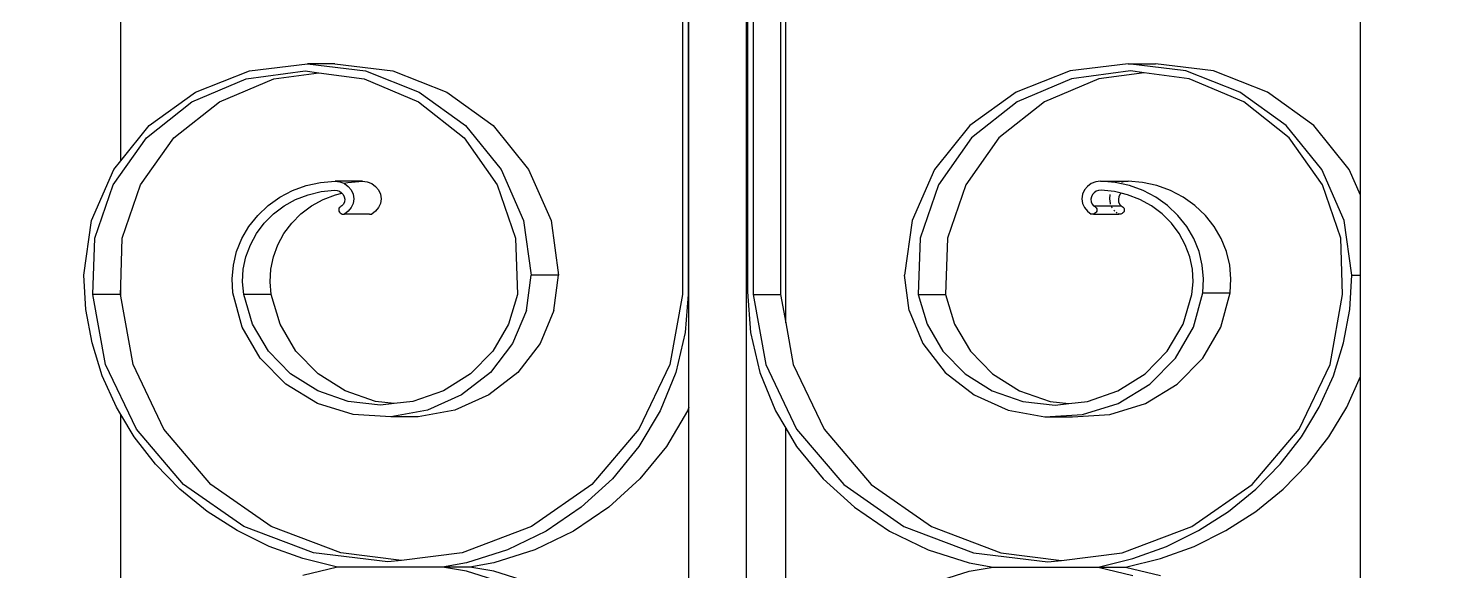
# Model space of a CAD drawing. Header units: millimetres. Extents: x 173236 to 801264, y -94969 to 615039.
# Drawn here: x 549455.5 to 549722.2, y -2377.7 to -2275.9 of the extents above; entities that cross this region are included whole.
import ezdxf

# ---------------------------------------------------------------- set-up
doc = ezdxf.new("R2010")
doc.units = ezdxf.units.MM
doc.header["$MEASUREMENT"] = 0
doc.header["$PDMODE"] = 2
for name, color, linetype in [('VOX-A-ANNO-DIMS', 160, 'Continuous'), ('VOX-A-STAIRS-STEPS', 140, 'Continuous'), ('VOX-A-WALL-PATT', 233, 'Continuous')]:
    doc.layers.add(name, color=color, linetype=linetype)
doc.styles.add('1.5 mm Rotis Annotative', font='', dxfattribs={"height": 1.5})
doc.styles.get('1.5 mm Rotis Annotative').set_extended_font_data('Rotis Sans Serif')
doc.dimstyles.new('1.5 mm Rotis Annotative', dxfattribs={"dimtxt": 1.5, "dimasz": 1, "dimexe": 1.5, "dimexo": 0, "dimgap": 1, "dimtad": 1, "dimdec": 0, "dimrnd": 5, "dimzin": 0, "dimdsep": 46, "dimtxsty": '1.5 mm Rotis Annotative', "dimblk": 'ARCHTICK', "dimcen": 0.09, "dimdle": 1, "dimadec": 0, "dimazin": 0, "dimtfac": 1, "dimtdec": 0, "dimtofl": 0, "dimtmove": 1, "dimatfit": 3, "dimfxl": 2, "dimfxlon": 1, "dimtolj": 1, "dimtzin": 0, "dimarcsym": 0})

# ---------------------------------------------------------------- blocks, each defined once
blk = doc.blocks.new('SS')
at = {"layer": 'VOX-A-WALL-PATT'}
for p, q in [((292772.59, -1090.66), (292772.59, -660.91)), ((292884.96, -1604.9), (292884.96, -726.23)), ((292999.47, -1084.4), (292999.47, -801.28)), ((292877.78, -1114.03), (292877.78, -1014.19)), ((292878.72, -1020.91), (292878.72, -1108.85)), ((292883.74, -1020.91), (292883.74, -1108.85)), ((292884.8, -1020.91), (292884.8, -1108.33)), ((292895.48, -1108.33), (292895.48, -1020.91)), ((292895.61, -1020.91), (292895.61, -1108.33)), ((292896.67, -1020.91), (292896.67, -1108.85)), ((292799.5, -1067.92), (292810.1, -1066.6)), ((292804.53, -1067.92), (292815.12, -1066.6)), ((292815.12, -1066.6), (292810.1, -1066.6)), ((292815.12, -1066.6), (292825.71, -1067.92)), ((292960.27, -1066.6), (292949.68, -1067.92)), ((292965.29, -1066.6), (292954.7, -1067.92)), ((292960.27, -1066.6), (292965.29, -1066.6)), ((292975.89, -1067.92), (292965.29, -1066.6)), ((292789.63, -1071.79), (292799.5, -1067.92)), ((292793.97, -1073.56), (292803.92, -1069.36)), ((292794.65, -1071.79), (292804.53, -1067.92)), ((292803.92, -1069.36), (292812.19, -1068.25)), ((292812.19, -1068.25), (292814.7, -1067.92)), ((292812.19, -1068.25), (292820.47, -1069.36)), ((292814.7, -1067.92), (292825.49, -1069.36)), ((292820.47, -1069.36), (292830.41, -1073.56)), ((292825.49, -1069.36), (292835.43, -1073.56)), ((292825.71, -1067.92), (292835.59, -1071.79)), ((292949.68, -1067.92), (292939.8, -1071.79)), ((292954.7, -1067.92), (292944.83, -1071.79)), ((292954.93, -1069.36), (292944.98, -1073.56)), ((292963.2, -1068.25), (292954.93, -1069.36)), ((292965.71, -1067.92), (292963.2, -1068.25)), ((292971.48, -1069.36), (292963.2, -1068.25)), ((292976.5, -1069.36), (292965.71, -1067.92)), ((292981.42, -1073.56), (292971.48, -1069.36)), ((292985.76, -1071.79), (292975.89, -1067.92)), ((292986.44, -1073.56), (292976.5, -1069.36)), ((292781.15, -1077.94), (292789.63, -1071.79)), ((292786.18, -1077.94), (292794.65, -1071.79)), ((292835.59, -1071.79), (292844.06, -1077.94)), ((292939.8, -1071.79), (292931.33, -1077.94)), ((292944.83, -1071.79), (292936.35, -1077.94)), ((292994.24, -1077.94), (292985.76, -1071.79)), ((292785.63, -1080.19), (292793.97, -1073.56)), ((292830.41, -1073.56), (292838.75, -1080.19)), ((292835.43, -1073.56), (292843.77, -1080.19)), ((292944.98, -1073.56), (292936.64, -1080.19)), ((292989.76, -1080.19), (292981.42, -1073.56)), ((292994.78, -1080.19), (292986.44, -1073.56)), ((292774.65, -1085.97), (292781.15, -1077.94)), ((292779.67, -1085.97), (292786.18, -1077.94)), ((292844.06, -1077.94), (292850.57, -1085.97)), ((292931.33, -1077.94), (292924.82, -1085.97)), ((292936.35, -1077.94), (292929.84, -1085.97)), ((292999.47, -1084.4), (292994.24, -1077.94)), ((292779.56, -1088.74), (292785.63, -1080.19)), ((292838.75, -1080.19), (292844.82, -1088.74)), ((292843.77, -1080.19), (292849.84, -1088.74)), ((292936.64, -1080.19), (292930.57, -1088.74)), ((292995.83, -1088.74), (292989.76, -1080.19)), ((293000.85, -1088.74), (292994.78, -1080.19)), ((293000.74, -1085.97), (292999.47, -1084.4)), ((292772.59, -1090.66), (292774.65, -1085.97)), ((292775.58, -1095.31), (292779.67, -1085.97)), ((292809.86, -1088.9), (292812.47, -1088.33)), ((292812.47, -1088.33), (292815.14, -1088.1)), ((292814.89, -1088.9), (292817.5, -1088.33)), ((292820.16, -1088.1), (292815.14, -1088.1)), ((292815.14, -1088.1), (292816.02, -1088.21)), ((292816.02, -1088.21), (292816.32, -1088.33)), ((292817.5, -1088.33), (292820.16, -1088.1)), ((292820.16, -1088.1), (292821.05, -1088.21)), ((292821.05, -1088.21), (292821.87, -1088.53)), ((292821.87, -1088.53), (292822.57, -1089.05)), ((292850.57, -1085.97), (292854.66, -1095.31)), ((292924.82, -1085.97), (292920.73, -1095.31)), ((292929.84, -1085.97), (292925.75, -1095.31)), ((292953.53, -1088.53), (292952.82, -1089.05)), ((292954.35, -1088.21), (292953.53, -1088.53)), ((292955.23, -1088.1), (292954.35, -1088.21)), ((292955.23, -1088.1), (292960.25, -1088.1)), ((292957.9, -1088.33), (292955.23, -1088.1)), ((292958.55, -1088.53), (292957.84, -1089.05)), ((292958.65, -1088.49), (292957.9, -1088.33)), ((292958.65, -1088.49), (292958.55, -1088.53)), ((292959.37, -1088.21), (292958.65, -1088.49)), ((292960.25, -1088.1), (292959.37, -1088.21)), ((292962.92, -1088.33), (292960.25, -1088.1)), ((292965.53, -1088.9), (292962.92, -1088.33)), ((293004.83, -1095.31), (293000.74, -1085.97)), ((292772.59, -1105.33), (292772.59, -1090.66)), ((292776.22, -1098.55), (292779.56, -1088.74)), ((292802.89, -1092.58), (292805.02, -1091.05)), ((292805.02, -1091.05), (292807.36, -1089.81)), ((292807.36, -1089.81), (292809.86, -1088.9)), ((292807.91, -1092.58), (292810.04, -1091.05)), ((292810.04, -1091.05), (292812.39, -1089.81)), ((292812.39, -1089.81), (292814.89, -1088.9)), ((292812.95, -1091.45), (292815.23, -1090.57)), ((292815.23, -1090.57), (292816.4, -1090.29)), ((292816.4, -1090.29), (292817.61, -1090)), ((292816.4, -1090.29), (292816.63, -1090.56)), ((292816.63, -1090.56), (292816.83, -1090.97)), ((292816.83, -1090.97), (292816.9, -1091.41)), ((292817.61, -1090), (292820.05, -1089.74)), ((292818.44, -1090.56), (292818.55, -1091.32)), ((292820.05, -1089.74), (292820.53, -1089.79)), ((292820.53, -1089.79), (292820.97, -1089.95)), ((292820.97, -1089.95), (292821.35, -1090.21)), ((292821.35, -1090.21), (292821.65, -1090.56)), ((292821.65, -1090.56), (292821.85, -1090.97)), ((292821.85, -1090.97), (292821.92, -1091.41)), ((292822.57, -1089.05), (292823.11, -1089.71)), ((292823.11, -1089.71), (292823.45, -1090.49)), ((292823.45, -1090.49), (292823.57, -1091.32)), ((292844.82, -1088.74), (292848.17, -1098.55)), ((292849.84, -1088.74), (292853.19, -1098.55)), ((292930.57, -1088.74), (292927.23, -1098.55)), ((292951.94, -1090.49), (292951.82, -1091.32)), ((292952.28, -1089.71), (292951.94, -1090.49)), ((292952.82, -1089.05), (292952.28, -1089.71)), ((292956.96, -1090.49), (292956.84, -1091.32)), ((292957.3, -1089.71), (292956.96, -1090.49)), ((292957.84, -1089.05), (292957.3, -1089.71)), ((292958.57, -1090.97), (292958.49, -1091.41)), ((292958.76, -1090.56), (292958.57, -1090.97)), ((292958.99, -1090.29), (292958.76, -1090.56)), ((292959.06, -1090.21), (292958.99, -1090.29)), ((292960.17, -1090.57), (292958.99, -1090.29)), ((292959.44, -1089.95), (292959.06, -1090.21)), ((292959.89, -1089.79), (292959.44, -1089.95)), ((292960.36, -1089.74), (292959.89, -1089.79)), ((292962.44, -1091.45), (292960.17, -1090.57)), ((292962.8, -1090), (292960.36, -1089.74)), ((292965.19, -1090.57), (292962.8, -1090)), ((292967.46, -1091.45), (292965.19, -1090.57)), ((292968.03, -1089.81), (292965.53, -1088.9)), ((292970.37, -1091.05), (292968.03, -1089.81)), ((292972.51, -1092.58), (292970.37, -1091.05)), ((292999.18, -1098.55), (292995.83, -1088.74)), ((293004.2, -1098.55), (293000.85, -1088.74)), ((292800.99, -1094.37), (292802.89, -1092.58)), ((292806.01, -1094.37), (292807.91, -1092.58)), ((292808.91, -1094.08), (292810.83, -1092.63)), ((292810.83, -1092.63), (292812.95, -1091.45)), ((292815.84, -1093.19), (292815.82, -1093.38)), ((292815.82, -1093.38), (292815.85, -1093.58)), ((292815.92, -1093), (292815.84, -1093.19)), ((292815.85, -1093.58), (292815.93, -1093.77)), ((292816.05, -1092.84), (292815.92, -1093)), ((292816.22, -1092.72), (292816.05, -1092.84)), ((292816.41, -1092.64), (292816.22, -1092.72)), ((292816.69, -1092.28), (292816.41, -1092.64)), ((292821.43, -1092.64), (292816.41, -1092.64)), ((292816.86, -1091.86), (292816.69, -1092.28)), ((292816.9, -1091.41), (292816.86, -1091.86)), ((292817.73, -1093.38), (292817.57, -1093.58)), ((292818.09, -1092.93), (292818.04, -1093)), ((292818.19, -1092.72), (292818.09, -1092.93)), ((292818.43, -1092.16), (292818.38, -1092.28)), ((292818.55, -1091.32), (292818.43, -1092.16)), ((292820.86, -1093.19), (292820.84, -1093.38)), ((292820.84, -1093.38), (292820.87, -1093.58)), ((292820.94, -1093), (292820.86, -1093.19)), ((292820.87, -1093.58), (292820.95, -1093.77)), ((292821.07, -1092.84), (292820.94, -1093)), ((292821.24, -1092.72), (292821.07, -1092.84)), ((292821.43, -1092.64), (292821.24, -1092.72)), ((292821.71, -1092.28), (292821.43, -1092.64)), ((292821.88, -1091.86), (292821.71, -1092.28)), ((292822.57, -1093.6), (292821.87, -1094.11)), ((292821.92, -1091.41), (292821.88, -1091.86)), ((292823.11, -1092.93), (292822.57, -1093.6)), ((292823.45, -1092.16), (292823.11, -1092.93)), ((292823.57, -1091.32), (292823.45, -1092.16)), ((292951.82, -1091.32), (292951.94, -1092.16)), ((292951.94, -1092.16), (292952.28, -1092.93)), ((292952.28, -1092.93), (292952.82, -1093.6)), ((292952.82, -1093.6), (292953.53, -1094.11)), ((292956.84, -1091.32), (292956.96, -1092.16)), ((292956.96, -1092.16), (292957.3, -1092.93)), ((292957.3, -1092.93), (292957.84, -1093.6)), ((292957.84, -1093.6), (292958.55, -1094.11)), ((292958.49, -1091.41), (292958.54, -1091.86)), ((292958.54, -1091.86), (292958.7, -1092.28)), ((292958.7, -1092.28), (292958.98, -1092.64)), ((292958.98, -1092.64), (292959.18, -1092.72)), ((292959.18, -1092.72), (292959.34, -1092.84)), ((292959.34, -1092.84), (292959.47, -1093)), ((292959.54, -1093.58), (292959.46, -1093.77)), ((292959.47, -1093), (292959.55, -1093.19)), ((292959.57, -1093.38), (292959.54, -1093.58)), ((292959.55, -1093.19), (292959.57, -1093.38)), ((292964.56, -1092.63), (292962.44, -1091.45)), ((292966.49, -1094.08), (292964.56, -1092.63)), ((292969.58, -1092.63), (292967.46, -1091.45)), ((292971.51, -1094.08), (292969.58, -1092.63)), ((292974.4, -1094.37), (292972.51, -1092.58)), ((292774.19, -1105.33), (292775.58, -1095.31)), ((292799.38, -1096.4), (292800.99, -1094.37)), ((292804.4, -1096.4), (292806.01, -1094.37)), ((292805.79, -1097.67), (292807.21, -1095.77)), ((292807.21, -1095.77), (292808.91, -1094.08)), ((292815.93, -1093.77), (292816.06, -1093.92)), ((292816.06, -1093.92), (292816.23, -1094.04)), ((292816.23, -1094.04), (292816.43, -1094.12)), ((292816.43, -1094.12), (292816.64, -1094.14)), ((292816.64, -1094.14), (292816.85, -1094.11)), ((292816.94, -1094.04), (292816.85, -1094.11)), ((292821.44, -1094.11), (292816.85, -1094.11)), ((292817.32, -1093.77), (292817.11, -1093.92)), ((292820.95, -1093.77), (292821.08, -1093.92)), ((292821.08, -1093.92), (292821.25, -1094.04)), ((292821.25, -1094.04), (292821.44, -1094.11)), ((292821.44, -1094.11), (292821.66, -1094.14)), ((292821.66, -1094.14), (292821.87, -1094.11)), ((292854.66, -1095.31), (292856.05, -1105.33)), ((292920.73, -1095.31), (292919.34, -1105.33)), ((292925.75, -1095.31), (292924.36, -1105.33)), ((292953.73, -1094.14), (292953.53, -1094.11)), ((292953.94, -1094.12), (292953.73, -1094.14)), ((292953.94, -1094.12), (292958.55, -1094.11)), ((292958.75, -1094.14), (292958.55, -1094.11)), ((292958.96, -1094.12), (292958.75, -1094.14)), ((292959.16, -1094.04), (292958.96, -1094.12)), ((292959.33, -1093.92), (292959.16, -1094.04)), ((292959.46, -1093.77), (292959.33, -1093.92)), ((292968.18, -1095.77), (292966.49, -1094.08)), ((292969.6, -1097.67), (292968.18, -1095.77)), ((292973.2, -1095.77), (292971.51, -1094.08)), ((292974.62, -1097.67), (292973.2, -1095.77)), ((292976.01, -1096.4), (292974.4, -1094.37)), ((293006.23, -1105.33), (293004.83, -1095.31)), ((292775.86, -1108.85), (292776.22, -1098.55)), ((292797.13, -1100.99), (292798.09, -1098.62)), ((292798.09, -1098.62), (292799.38, -1096.4)), ((292802.15, -1100.99), (292803.11, -1098.62)), ((292803.11, -1098.62), (292804.4, -1096.4)), ((292804.66, -1099.73), (292805.79, -1097.67)), ((292848.17, -1098.55), (292848.52, -1108.85)), ((292853.19, -1098.55), (292853.54, -1108.85)), ((292927.23, -1098.55), (292926.88, -1108.85)), ((292970.73, -1099.73), (292969.6, -1097.67)), ((292975.75, -1099.73), (292974.62, -1097.67)), ((292977.3, -1098.62), (292976.01, -1096.4)), ((292978.26, -1100.99), (292977.3, -1098.62)), ((292999.47, -1107.21), (292999.18, -1098.55)), ((293004.55, -1108.85), (293004.2, -1098.55)), ((292796.53, -1103.46), (292797.13, -1100.99)), ((292801.55, -1103.46), (292802.15, -1100.99)), ((292803.85, -1101.93), (292804.66, -1099.73)), ((292971.54, -1101.93), (292970.73, -1099.73)), ((292976.56, -1101.93), (292975.75, -1099.73)), ((292978.86, -1103.46), (292978.26, -1100.99)), ((292796.3, -1105.98), (292796.53, -1103.46)), ((292801.32, -1105.98), (292801.55, -1103.46)), ((292803.37, -1104.21), (292803.85, -1101.93)), ((292972.02, -1104.21), (292971.54, -1101.93)), ((292977.04, -1104.21), (292976.56, -1101.93)), ((292979.09, -1105.98), (292978.86, -1103.46)), ((292774.19, -1105.33), (292772.59, -1105.33)), ((292772.59, -1123.82), (292772.59, -1105.33)), ((292774.56, -1111.56), (292774.19, -1105.33)), ((292796.44, -1108.51), (292796.3, -1105.98)), ((292801.46, -1108.51), (292801.32, -1105.98)), ((292803.24, -1106.53), (292803.37, -1104.21)), ((292803.45, -1108.85), (292803.24, -1106.53)), ((292855.19, -1111.78), (292856.05, -1105.33)), ((292919.34, -1105.33), (292924.36, -1105.33)), ((292920.2, -1111.78), (292919.34, -1105.33)), ((292925.22, -1111.78), (292924.36, -1105.33)), ((292971.94, -1108.85), (292972.15, -1106.53)), ((292972.15, -1106.53), (292972.02, -1104.21)), ((292976.96, -1108.85), (292977.17, -1106.53)), ((292977.17, -1106.53), (292977.04, -1104.21)), ((292978.95, -1108.51), (292979.09, -1105.98)), ((293005.85, -1111.56), (293006.23, -1105.33)), ((292778.17, -1121.65), (292775.86, -1108.85)), ((292798.14, -1114.82), (292796.44, -1108.51)), ((292801.46, -1108.51), (292796.44, -1108.51)), ((292803.16, -1114.82), (292801.46, -1108.51)), ((292805.07, -1114.28), (292803.45, -1108.85)), ((292848.52, -1108.85), (292846.9, -1114.28)), ((292853.54, -1108.85), (292848.52, -1108.85)), ((292853.54, -1108.85), (292851.92, -1114.28)), ((292878.72, -1108.85), (292877.78, -1114.03)), ((292883.74, -1108.85), (292878.72, -1108.85)), ((292883.74, -1108.85), (292881.43, -1121.65)), ((292884.8, -1108.33), (292884.23, -1115.81)), ((292895.48, -1108.33), (292895.61, -1108.33)), ((292895.48, -1108.85), (292895.48, -1108.33)), ((292895.48, -1108.85), (292895.65, -1108.85)), ((292895.48, -1129.52), (292895.48, -1108.85)), ((292895.61, -1108.33), (292895.65, -1108.85)), ((292895.65, -1108.85), (292896.19, -1115.81)), ((292896.67, -1108.85), (292898.98, -1121.65)), ((292926.88, -1108.85), (292928.49, -1114.28)), ((292970.32, -1114.28), (292971.94, -1108.85)), ((292971.94, -1108.85), (292976.96, -1108.85)), ((292975.34, -1114.28), (292976.96, -1108.85)), ((292977.26, -1114.82), (292978.95, -1108.51)), ((292997.22, -1121.65), (292999.47, -1109.16)), ((292999.47, -1109.16), (292999.47, -1107.21)), ((292999.53, -1108.85), (292999.47, -1107.21)), ((292999.47, -1109.16), (292999.53, -1108.85)), ((292999.53, -1108.85), (293004.55, -1108.85)), ((293002.24, -1121.65), (293004.55, -1108.85)), ((292775.69, -1117.71), (292774.56, -1111.56)), ((292855.19, -1111.78), (292852.66, -1117.83)), ((292920.2, -1111.78), (292922.73, -1117.83)), ((292925.22, -1111.78), (292927.75, -1117.83)), ((293004.72, -1117.71), (293005.85, -1111.56)), ((292807.98, -1119.2), (292805.07, -1114.28)), ((292846.9, -1114.28), (292843.99, -1119.2)), ((292851.92, -1114.28), (292849.01, -1119.2)), ((292877.78, -1114.03), (292876.41, -1121.65)), ((292928.49, -1114.28), (292931.4, -1119.2)), ((292967.41, -1119.2), (292970.32, -1114.28)), ((292972.43, -1119.2), (292975.34, -1114.28)), ((292801.43, -1120.52), (292798.14, -1114.82)), ((292806.46, -1120.52), (292803.16, -1114.82)), ((292884.23, -1115.81), (292882.5, -1123.13)), ((292896.19, -1115.81), (292897.91, -1123.13)), ((292973.96, -1120.52), (292977.26, -1114.82)), ((292777.56, -1123.7), (292775.69, -1117.71)), ((292812.03, -1123.35), (292807.98, -1119.2)), ((292843.99, -1119.2), (292839.94, -1123.35)), ((292849.01, -1119.2), (292844.96, -1123.35)), ((292852.66, -1117.83), (292848.62, -1123.09)), ((292922.73, -1117.83), (292926.78, -1123.09)), ((292927.75, -1117.83), (292931.8, -1123.09)), ((292931.4, -1119.2), (292935.45, -1123.35)), ((292963.37, -1123.35), (292967.41, -1119.2)), ((292968.39, -1123.35), (292972.43, -1119.2)), ((293002.85, -1123.7), (293004.72, -1117.71)), ((292783.82, -1133.48), (292778.17, -1121.65)), ((292806.13, -1125.27), (292801.43, -1120.52)), ((292811.15, -1125.27), (292806.46, -1120.52)), ((292876.41, -1121.65), (292870.76, -1133.48)), ((292881.43, -1121.65), (292875.79, -1133.48)), ((292898.98, -1121.65), (292904.63, -1133.48)), ((292969.26, -1125.27), (292973.96, -1120.52)), ((292991.57, -1133.48), (292997.22, -1121.65)), ((292996.59, -1133.48), (293002.24, -1121.65)), ((292775.12, -1129.44), (292772.59, -1123.82)), ((292772.59, -1193.62), (292772.59, -1123.82)), ((292780.14, -1129.44), (292777.56, -1123.7)), ((292816.98, -1126.48), (292812.03, -1123.35)), ((292839.94, -1123.35), (292834.99, -1126.48)), ((292844.96, -1123.35), (292840.01, -1126.48)), ((292848.62, -1123.09), (292843.32, -1127.23)), ((292882.5, -1123.13), (292879.67, -1130.13)), ((292897.91, -1123.13), (292900.75, -1130.13)), ((292926.78, -1123.09), (292932.08, -1127.23)), ((292931.8, -1123.09), (292937.1, -1127.23)), ((292935.45, -1123.35), (292940.41, -1126.48)), ((292958.41, -1126.48), (292963.37, -1123.35)), ((292963.43, -1126.48), (292968.39, -1123.35)), ((293000.27, -1129.44), (293002.85, -1123.7)), ((292811.93, -1128.77), (292806.13, -1125.27)), ((292816.95, -1128.77), (292811.15, -1125.27)), ((292822.57, -1128.43), (292816.98, -1126.48)), ((292834.99, -1126.48), (292829.39, -1128.43)), ((292840.01, -1126.48), (292834.41, -1128.43)), ((292843.32, -1127.23), (292837.09, -1130)), ((292932.08, -1127.23), (292938.3, -1130)), ((292937.1, -1127.23), (292943.32, -1130)), ((292940.41, -1126.48), (292946, -1128.43)), ((292952.82, -1128.43), (292958.41, -1126.48)), ((292957.84, -1128.43), (292963.43, -1126.48)), ((292963.47, -1128.77), (292969.26, -1125.27)), ((292778.38, -1134.87), (292775.12, -1129.44)), ((292783.4, -1134.87), (292780.14, -1129.44)), ((292818.46, -1130.79), (292811.93, -1128.77)), ((292823.48, -1130.79), (292816.95, -1128.77)), ((292825.98, -1128.82), (292822.57, -1128.43)), ((292829.39, -1128.43), (292825.98, -1128.82)), ((292828.49, -1129.1), (292825.98, -1128.82)), ((292834.41, -1128.43), (292828.49, -1129.1)), ((292837.09, -1130), (292830.34, -1131.21)), ((292879.67, -1130.13), (292877.78, -1133.29)), ((292895.48, -1129.52), (292895.73, -1130.13)), ((292895.48, -1187.91), (292895.48, -1129.52)), ((292895.73, -1130.13), (292899.61, -1136.66)), ((292900.75, -1130.13), (292904.63, -1136.66)), ((292938.3, -1130), (292945.05, -1131.21)), ((292943.32, -1130), (292950.07, -1131.21)), ((292946, -1128.43), (292949.41, -1128.82)), ((292949.41, -1128.82), (292952.82, -1128.43)), ((292949.41, -1128.82), (292951.92, -1129.1)), ((292951.92, -1129.1), (292957.84, -1128.43)), ((292956.93, -1130.79), (292963.47, -1128.77)), ((292999.47, -1130.78), (293000.27, -1129.44)), ((292825.32, -1131.21), (292818.46, -1130.79)), ((292830.34, -1131.21), (292823.48, -1130.79)), ((292830.34, -1131.21), (292825.32, -1131.21)), ((292945.05, -1131.21), (292950.07, -1131.21)), ((292950.07, -1131.21), (292956.93, -1130.79)), ((292997.02, -1134.87), (292999.47, -1130.78)), ((292999.47, -1186.66), (292999.47, -1130.78)), ((292782.27, -1139.9), (292778.38, -1134.87)), ((292787.29, -1139.9), (292783.4, -1134.87)), ((292792.43, -1143.59), (292783.82, -1133.48)), ((292870.76, -1133.48), (292862.15, -1143.59)), ((292875.79, -1133.48), (292867.17, -1143.59)), ((292877.78, -1133.29), (292875.78, -1136.66)), ((292877.78, -1184.14), (292877.78, -1133.29)), ((292904.63, -1133.48), (292913.24, -1143.59)), ((292982.96, -1143.59), (292991.57, -1133.48)), ((292987.98, -1143.59), (292996.59, -1133.48)), ((292993.12, -1139.9), (292997.02, -1134.87)), ((292875.78, -1136.66), (292870.93, -1142.59)), ((292899.61, -1136.66), (292904.46, -1142.59)), ((292904.63, -1136.66), (292909.48, -1142.59)), ((292786.75, -1144.49), (292782.27, -1139.9)), ((292791.77, -1144.49), (292787.29, -1139.9)), ((292988.65, -1144.49), (292993.12, -1139.9)), ((292870.93, -1142.59), (292865.22, -1147.78)), ((292904.46, -1142.59), (292910.17, -1147.78)), ((292909.48, -1142.59), (292915.19, -1147.78)), ((292791.75, -1148.55), (292786.75, -1144.49)), ((292796.77, -1148.55), (292791.77, -1144.49)), ((292803.46, -1151.31), (292792.43, -1143.59)), ((292862.15, -1143.59), (292851.12, -1151.31)), ((292867.17, -1143.59), (292856.14, -1151.31)), ((292913.24, -1143.59), (292924.27, -1151.31)), ((292971.93, -1151.31), (292982.96, -1143.59)), ((292976.95, -1151.31), (292987.98, -1143.59)), ((292983.64, -1148.55), (292988.65, -1144.49)), ((292865.22, -1147.78), (292858.77, -1152.14)), ((292910.17, -1147.78), (292916.62, -1152.14)), ((292915.19, -1147.78), (292921.64, -1152.14)), ((292797.21, -1152.05), (292791.75, -1148.55)), ((292802.23, -1152.05), (292796.77, -1148.55)), ((292978.18, -1152.05), (292983.64, -1148.55)), ((292803.06, -1154.94), (292797.21, -1152.05)), ((292808.08, -1154.94), (292802.23, -1152.05)), ((292816.19, -1156.15), (292803.46, -1151.31)), ((292851.12, -1151.31), (292838.39, -1156.15)), ((292856.14, -1151.31), (292843.41, -1156.15)), ((292858.77, -1152.14), (292851.72, -1155.55)), ((292916.62, -1152.14), (292923.67, -1155.55)), ((292921.64, -1152.14), (292928.69, -1155.55)), ((292924.27, -1151.31), (292937, -1156.15)), ((292959.2, -1156.15), (292971.93, -1151.31)), ((292964.22, -1156.15), (292976.95, -1151.31)), ((292972.33, -1154.94), (292978.18, -1152.05)), ((292809.22, -1157.17), (292803.06, -1154.94)), ((292814.24, -1157.17), (292808.08, -1154.94)), ((292827.29, -1157.5), (292816.19, -1156.15)), ((292838.39, -1156.15), (292827.29, -1157.5)), ((292843.41, -1156.15), (292829.8, -1157.8)), ((292851.72, -1155.55), (292844.21, -1157.96)), ((292923.67, -1155.55), (292931.18, -1157.96)), ((292928.69, -1155.55), (292936.2, -1157.96)), ((292937, -1156.15), (292948.1, -1157.5)), ((292948.1, -1157.5), (292959.2, -1156.15)), ((292950.61, -1157.8), (292964.22, -1156.15)), ((292966.17, -1157.17), (292972.33, -1154.94)), ((292815.61, -1158.72), (292809.22, -1157.17)), ((292815.61, -1158.72), (292809.22, -1160.27)), ((292820.63, -1158.72), (292814.24, -1157.17)), ((292820.63, -1158.72), (292814.24, -1160.27)), ((292820.63, -1158.72), (292815.61, -1158.72)), ((292839.82, -1158.72), (292820.63, -1158.72)), ((292829.8, -1157.8), (292827.29, -1157.5)), ((292844.21, -1157.96), (292839.82, -1158.72)), ((292844.21, -1159.48), (292839.82, -1158.72)), ((292931.18, -1157.96), (292935.58, -1158.72)), ((292931.18, -1159.48), (292935.58, -1158.72)), ((292935.58, -1158.72), (292940.6, -1158.72)), ((292936.2, -1157.96), (292940.6, -1158.72)), ((292936.2, -1159.48), (292940.6, -1158.72)), ((292940.6, -1158.72), (292959.78, -1158.72)), ((292948.1, -1157.5), (292950.61, -1157.8)), ((292959.78, -1158.72), (292966.17, -1157.17)), ((292959.78, -1158.72), (292966.17, -1160.27)), ((292851.72, -1161.88), (292844.21, -1159.48)), ((292923.67, -1161.88), (292931.18, -1159.48)), ((292928.69, -1161.88), (292936.2, -1159.48))]:
    blk.add_line(p, q, dxfattribs=at)
blk = doc.blocks.new('_ArchTick')
at = {"color": 0, "linetype": 'ByBlock', "const_width": 0.15}
blk.add_lwpolyline([(-0.5, -0.5), (0.5, 0.5)], dxfattribs=at)
blk = doc.blocks.new('*D661')
at = {"layer": 'Defpoints', "color": 0, "transparency": 16777216}
for p in [(537437.71, -1723.82), (553695.97, -1723.82), (547999.44, -4473.82)]:
    blk.add_point(p, dxfattribs=at)
at = {"layer": 'VOX-A-ANNO-DIMS', "color": 0, "lineweight": -2, "transparency": 16777216}
for p, q in [((537437.71, -4573.82), (537437.71, -1623.82)), ((537637.71, -1723.82), (537287.71, -1723.82)), ((537637.71, -4473.82), (537287.71, -4473.82))]:
    blk.add_line(p, q, dxfattribs=at)
at = {"layer": 'VOX-A-ANNO-DIMS', "color": 0, "lineweight": -2, "transparency": 16777216, "xscale": 100, "yscale": 100, "zscale": 100}
for p, rotation in [((537437.71, -1723.82), 90), ((537437.71, -4473.82), 270)]:
    blk.add_blockref('_ArchTick', p, dxfattribs=dict(at, rotation=rotation))
at = {"layer": 'VOX-A-ANNO-DIMS', "color": 0, "transparency": 16777216, "insert": (537261.51, -3098.82), "char_height": 150, "attachment_point": 5, "rotation": 90, "style": '1.5 mm Rotis Annotative'}
blk.add_mtext('\\A1;2750', dxfattribs=at)
blk = doc.blocks.new('*D665')
at = {"layer": 'Defpoints', "color": 0, "transparency": 16777216}
for p in [(641539.18, 61543.32), (642299.94, 61543.32), (642299.94, 61417.89), (536630.73, -523.82), (560469.09, -523.82), (547516.89, -20473.82)]:
    blk.add_point(p, dxfattribs=at)
at = {"layer": 'VOX-A-ANNO-DIMS', "color": 0, "lineweight": -2, "transparency": 16777216}
for p, q in [((641539.18, 61543.32), (641539.18, 61267.89)), ((642299.94, 61543.32), (642299.94, 61267.89)), ((641439.18, 61417.89), (642399.94, 61417.89)), ((536630.73, -20573.82), (536630.73, -423.82)), ((536830.73, -523.82), (536480.73, -523.82)), ((536830.73, -20473.82), (536480.73, -20473.82))]:
    blk.add_line(p, q, dxfattribs=at)
at = {"layer": 'VOX-A-ANNO-DIMS', "color": 0, "lineweight": -2, "transparency": 16777216, "xscale": 100, "yscale": 100, "zscale": 100}
for p, rotation in [((641539.18, 61417.89), 180), ((536630.73, -523.82), 90), ((536630.73, -20473.82), 270)]:
    blk.add_blockref('_ArchTick', p, dxfattribs=dict(at, rotation=rotation))
blk.add_blockref('_ArchTick', (642299.94, 61417.89), dxfattribs=at)
at = {"layer": 'VOX-A-ANNO-DIMS', "color": 0, "transparency": 16777216, "insert": (641919.56, 61594.09), "char_height": 150, "attachment_point": 5, "style": '1.5 mm Rotis Annotative'}
blk.add_mtext('\\A1;760', dxfattribs=at)
at = {"layer": 'VOX-A-ANNO-DIMS', "color": 0, "transparency": 16777216, "insert": (536454.54, -10498.82), "char_height": 150, "attachment_point": 5, "rotation": 90, "style": '1.5 mm Rotis Annotative'}
blk.add_mtext('\\A1;19950', dxfattribs=at)

msp = doc.modelspace()

# ---------------------------------------------------------------- block references
at = {"layer": 'VOX-A-STAIRS-STEPS', "xscale": -1.024232788984593, "yscale": 1.024232788984593, "zscale": 1.024232788984593}
msp.add_blockref('SS', (849572.41, -1190.1), dxfattribs=at)

# ---------------------------------------------------------------- dimensions: what is measured, and where the dimension line sits
at = {"layer": 'VOX-A-ANNO-DIMS'}
for base, p1, p2, picture, middle in [((536630.73, -523.82), (547516.89, -20473.82), (560469.09, -523.82), '*D665', (536454.54, -10498.82)), ((537437.71, -1723.82), (547999.44, -4473.82), (553695.97, -1723.82), '*D661', (537261.51, -3098.82))]:
    dim = msp.add_linear_dim(base=base, p1=p1, p2=p2, angle=270, dimstyle='1.5 mm Rotis Annotative', dxfattribs=at)
    dim.commit()
    dim.dimension.update_dxf_attribs({"geometry": picture, "text_midpoint": middle})

doc.saveas('drawing.dxf')
